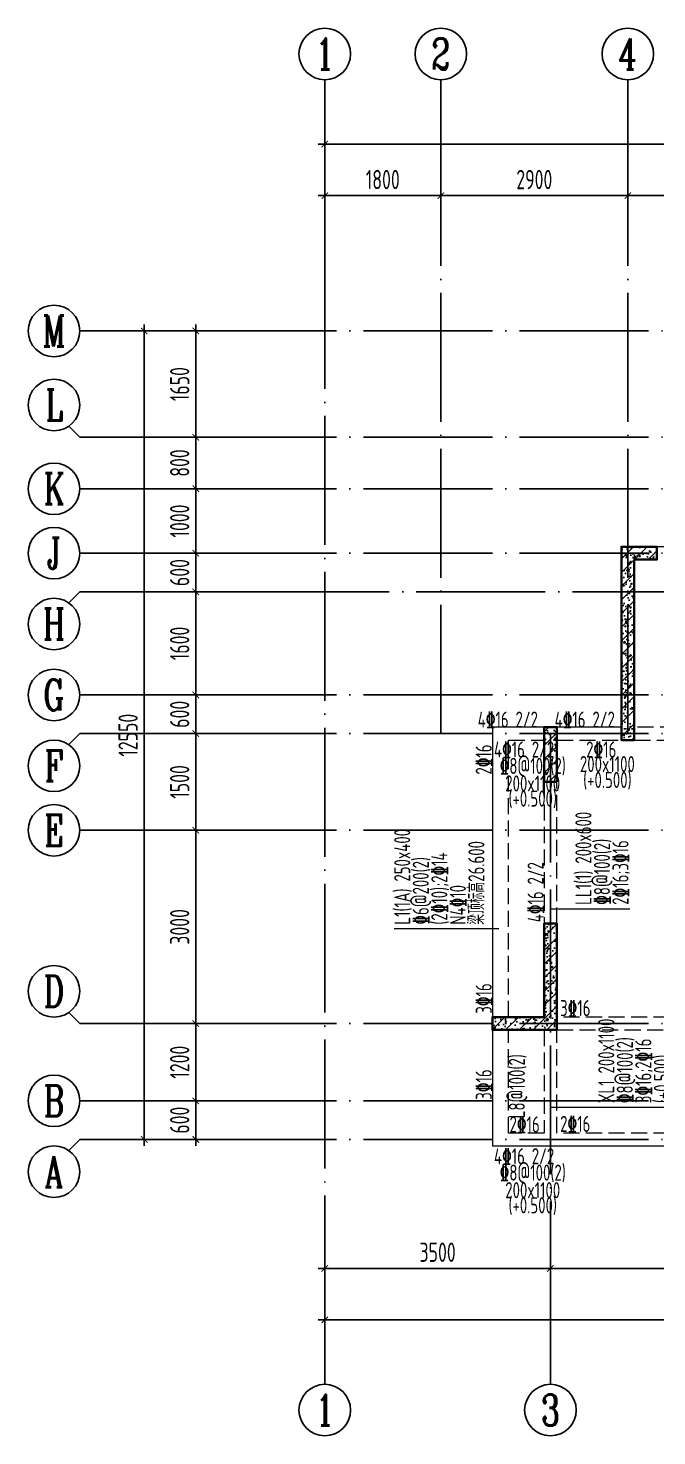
# Model space of a CAD drawing. Extents: x -1058961 to 23600, y -449123 to 2751847.
# Drawn here: x -220217 to -210467, y -331069 to -309219 of the extents above; entities that cross this region are included whole.
import ezdxf
from ezdxf.enums import TextEntityAlignment as Align

# ---------------------------------------------------------------- set-up
doc = ezdxf.new("R2010")
doc.units = 0
doc.header["$LTSCALE"] = 1000
for name, pattern in [('__DASH', [0.35, 0.25, -0.1]), ('DASH', [0.35, 0.25, -0.1]), ('DOTE', [2.42, 2, -0.2, 0.02, -0.2])]:
    doc.linetypes.add(name, pattern=pattern)
doc.layers.get('0').update_dxf_attribs({"linetype": 'CONTINUOUS'})
doc.layers.get('DEFPOINTS').update_dxf_attribs({"linetype": 'CONTINUOUS'})
for name, color, linetype in [('A-AXIS', 1, 'CONTINUOUS'), ('A-DOTE', 10, 'DOTE'), ('AXIS_NUM', 7, 'CONTINUOUS'), ('S-L主梁线', 4, 'DASH'), ('S-L梁编号', 6, 'CONTINUOUS'), ('S-L梁配筋', 7, 'CONTINUOUS'), ('S-Q墙填充', 252, 'CONTINUOUS'), ('S-Q墙实线', 6, 'CONTINUOUS'), ('S-Y一般标注', 3, 'CONTINUOUS')]:
    doc.layers.add(name, color=color, linetype=linetype)
doc.styles.add('TSSD_Axis', font='complex.shx', dxfattribs={"width": 0.7, "bigfont": 'hztxt.shx'})
doc.styles.add('TSSD_DIMENSION', font='Tssdeng.shx', dxfattribs={"width": 0.7, "bigfont": 'tssdchn.shx'})
doc.styles.add('TSSD_REIN', font='tssdeng.shx', dxfattribs={"width": 0.7, "height": 300, "bigfont": 'tssdchn.shx'})
doc.dimstyles.new('TSSD_100_100', dxfattribs={"dimtxt": 300, "dimasz": 100, "dimexe": 100, "dimexo": 250, "dimgap": 100, "dimtad": 1, "dimdec": 0, "dimzin": 0, "dimdsep": 46, "dimtxsty": 'TSSD_DIMENSION', "dimblk": 'ARCHTICK', "dimcen": 0, "dimdle": 100, "dimclrt": 7, "dimadec": 0, "dimazin": 0, "dimtfac": 1, "dimtdec": 0, "dimtix": 1, "dimtmove": 2, "dimatfit": 3, "dimldrblk": 'ARCHTICK', "dimfxl": 0, "dimtolj": 1, "dimtzin": 0, "dimarcsym": 0})
pattern_1 = [(50, (79242.38, 113232.59), (215.17805, -18.82564), [22.5, -247.5]), (355, (79242.38, 113232.6), (-41.6254, 225.6576), [18, -198]), (100.4514, (79260.31, 113231.02), (173.5528, 206.8319), [19.12206, -210.3426]), (46.1842, (79242.38, 113292.6), (320.1723, -49.6557), [33.75, -371.25]), (96.6356, (79269.06, 113288.45), (280.3988, 292.2354), [28.683, -315.5139]), (351.1842, (79242.38, 113292.6), (280.3986, 292.2356), [27, -297]), (21, (79272.38, 113277.59), (179.0721, -120.78567), [22.5, -247.5]), (326, (79272.38, 113277.6), (72.9946, 217.545), [18, -198]), (71.4514, (79287.3, 113267.52), (252.0668, 96.75915), [19.12206, -210.3426]), (37.5, (79242.38, 113232.59), (3.64796, 99.86816), [0, -195.6, 0, -201, 0, -198.75]), (7.5, (79242.38, 113232.59), (78.92086, 118.32351), [0, -114.6, 0, -191.1, 0, -75.75]), (327.5, (79175.48, 113232.59), (160.14673, -6.76646), [0, -75, 0, -234, 0, -310.5]), (317.5, (79145.48, 113232.59), (174.95585, 30.0315), [0, -97.5, 0, -155.4, 0, -220.5]), (45, (79242.38, 113232.59), (-106.066, 106.066), [])]

# ---------------------------------------------------------------- blocks, each defined once
blk = doc.blocks.new('ts_axno')
at = {"color": 0, "linetype": 'ByBlock', "lineweight": -2}
blk.add_circle((0, 0), 0.5, dxfattribs=at)
at = {"color": 0, "linetype": 'ByBlock', "lineweight": -2, "style": 'TSSD_Axis', "width": 0.7}
blk.add_attdef('A', text='', height=0.6, dxfattribs=at).set_placement((0, 0), align=Align.MIDDLE_CENTER)
blk = doc.blocks.new('_ArchTick')
at = {"color": 0, "linetype": 'ByBlock', "const_width": 0.15}
blk.add_lwpolyline([(-0.5, -0.5), (0.5, 0.5)], dxfattribs=at)
blk = doc.blocks.new('*D1062')
at = {"layer": 'DEFPOINTS', "color": 0}
for p in [(6400, 19250), (4600, 18250), (6400, 18250)]:
    blk.add_point(p, dxfattribs=at)
at = {"layer": 'S-Y一般标注', "color": 0, "lineweight": -2}
for p, q in [((4500, 19250), (6500, 19250)), ((4600, 18500), (4600, 19350)), ((6400, 18500), (6400, 19350))]:
    blk.add_line(p, q, dxfattribs=at)
at = {"layer": 'S-Y一般标注', "color": 0, "lineweight": -2, "xscale": 100, "yscale": 100, "zscale": 100, "rotation": 180}
blk.add_blockref('_ArchTick', (4600, 19250), dxfattribs=at)
at = {"layer": 'S-Y一般标注', "color": 0, "lineweight": -2, "xscale": 100, "yscale": 100, "zscale": 100}
blk.add_blockref('_ArchTick', (6400, 19250), dxfattribs=at)
at = {"layer": 'S-Y一般标注', "color": 7, "insert": (5500, 19500), "char_height": 300, "attachment_point": 5, "style": 'TSSD_DIMENSION'}
blk.add_mtext('\\A1;1800', dxfattribs=at)
blk = doc.blocks.new('*D1063')
at = {"layer": 'DEFPOINTS', "color": 0}
for p in [(9300, 19250), (6400, 18250), (9300, 18250)]:
    blk.add_point(p, dxfattribs=at)
at = {"layer": 'S-Y一般标注', "color": 0, "lineweight": -2}
for p, q in [((6300, 19250), (9400, 19250)), ((6400, 18500), (6400, 19350)), ((9300, 18500), (9300, 19350))]:
    blk.add_line(p, q, dxfattribs=at)
at = {"layer": 'S-Y一般标注', "color": 0, "lineweight": -2, "xscale": 100, "yscale": 100, "zscale": 100, "rotation": 180}
blk.add_blockref('_ArchTick', (6400, 19250), dxfattribs=at)
at = {"layer": 'S-Y一般标注', "color": 0, "lineweight": -2, "xscale": 100, "yscale": 100, "zscale": 100}
blk.add_blockref('_ArchTick', (9300, 19250), dxfattribs=at)
at = {"layer": 'S-Y一般标注', "color": 7, "insert": (7850, 19500), "char_height": 300, "attachment_point": 5, "style": 'TSSD_DIMENSION'}
blk.add_mtext('\\A1;2900', dxfattribs=at)
blk = doc.blocks.new('*D1064')
at = {"layer": 'DEFPOINTS', "color": 0}
for p in [(11100, 19250), (9300, 18250), (11100, 18250)]:
    blk.add_point(p, dxfattribs=at)
at = {"layer": 'S-Y一般标注', "color": 0, "lineweight": -2}
for p, q in [((9200, 19250), (11200, 19250)), ((9300, 18500), (9300, 19350)), ((11100, 18500), (11100, 19350))]:
    blk.add_line(p, q, dxfattribs=at)
at = {"layer": 'S-Y一般标注', "color": 0, "lineweight": -2, "xscale": 100, "yscale": 100, "zscale": 100, "rotation": 180}
blk.add_blockref('_ArchTick', (9300, 19250), dxfattribs=at)
at = {"layer": 'S-Y一般标注', "color": 0, "lineweight": -2, "xscale": 100, "yscale": 100, "zscale": 100}
blk.add_blockref('_ArchTick', (11100, 19250), dxfattribs=at)
at = {"layer": 'S-Y一般标注', "color": 7, "insert": (10200, 19500), "char_height": 300, "attachment_point": 5, "style": 'TSSD_DIMENSION'}
blk.add_mtext('\\A1;1800', dxfattribs=at)
blk = doc.blocks.new('*D1084')
at = {"layer": 'DEFPOINTS', "color": 0}
for p in [(54600, 20050), (4600, 18250), (54600, 18250)]:
    blk.add_point(p, dxfattribs=at)
at = {"layer": 'S-Y一般标注', "color": 0, "lineweight": -2}
for p, q in [((4600, 18500), (4600, 20150)), ((54600, 18500), (54600, 20150)), ((4500, 20050), (54700, 20050))]:
    blk.add_line(p, q, dxfattribs=at)
at = {"layer": 'S-Y一般标注', "color": 0, "lineweight": -2, "xscale": 100, "yscale": 100, "zscale": 100, "rotation": 180}
blk.add_blockref('_ArchTick', (4600, 20050), dxfattribs=at)
at = {"layer": 'S-Y一般标注', "color": 0, "lineweight": -2, "xscale": 100, "yscale": 100, "zscale": 100}
blk.add_blockref('_ArchTick', (54600, 20050), dxfattribs=at)
at = {"layer": 'S-Y一般标注', "color": 7, "insert": (29600, 20300), "char_height": 300, "attachment_point": 5, "style": 'TSSD_DIMENSION'}
blk.add_mtext('\\A1;50000', dxfattribs=at)
blk = doc.blocks.new('*D1085')
at = {"layer": 'DEFPOINTS', "color": 0}
for p in [(2600, 5200), (3600, 5200), (3600, 4600)]:
    blk.add_point(p, dxfattribs=at)
at = {"layer": 'S-Y一般标注', "color": 0, "lineweight": -2}
for p, q in [((2600, 5200), (2600, 5300)), ((3350, 5200), (2500, 5200)), ((2600, 4600), (2600, 5200)), ((3350, 4600), (2500, 4600)), ((2600, 4600), (2600, 4500))]:
    blk.add_line(p, q, dxfattribs=at)
at = {"layer": 'S-Y一般标注', "color": 0, "lineweight": -2, "xscale": 100, "yscale": 100, "zscale": 100}
for p, rotation in [((2600, 5200), 270), ((2600, 4600), 90)]:
    blk.add_blockref('_ArchTick', p, dxfattribs=dict(at, rotation=rotation))
at = {"layer": 'S-Y一般标注', "color": 7, "insert": (2350, 4900), "char_height": 300, "attachment_point": 5, "rotation": 90, "style": 'TSSD_DIMENSION'}
blk.add_mtext('\\A1;600', dxfattribs=at)
blk = doc.blocks.new('*D1086')
at = {"layer": 'DEFPOINTS', "color": 0}
for p in [(2600, 10900), (3600, 10900), (3600, 9400)]:
    blk.add_point(p, dxfattribs=at)
at = {"layer": 'S-Y一般标注', "color": 0, "lineweight": -2}
for p, q in [((2600, 9300), (2600, 11000)), ((3350, 10900), (2500, 10900)), ((3350, 9400), (2500, 9400))]:
    blk.add_line(p, q, dxfattribs=at)
at = {"layer": 'S-Y一般标注', "color": 0, "lineweight": -2, "xscale": 100, "yscale": 100, "zscale": 100}
for p, rotation in [((2600, 10900), 90), ((2600, 9400), 270)]:
    blk.add_blockref('_ArchTick', p, dxfattribs=dict(at, rotation=rotation))
at = {"layer": 'S-Y一般标注', "color": 7, "insert": (2350, 10150), "char_height": 300, "attachment_point": 5, "rotation": 90, "style": 'TSSD_DIMENSION'}
blk.add_mtext('\\A1;1500', dxfattribs=at)
blk = doc.blocks.new('*D1087')
at = {"layer": 'DEFPOINTS', "color": 0}
for p in [(2600, 11500), (3600, 11500), (3600, 10900)]:
    blk.add_point(p, dxfattribs=at)
at = {"layer": 'S-Y一般标注', "color": 0, "lineweight": -2}
for p, q in [((2600, 11500), (2600, 11600)), ((3350, 11500), (2500, 11500)), ((2600, 10900), (2600, 11500)), ((3350, 10900), (2500, 10900)), ((2600, 10900), (2600, 10800))]:
    blk.add_line(p, q, dxfattribs=at)
at = {"layer": 'S-Y一般标注', "color": 0, "lineweight": -2, "xscale": 100, "yscale": 100, "zscale": 100}
for p, rotation in [((2600, 11500), 270), ((2600, 10900), 90)]:
    blk.add_blockref('_ArchTick', p, dxfattribs=dict(at, rotation=rotation))
at = {"layer": 'S-Y一般标注', "color": 7, "insert": (2350, 11200), "char_height": 300, "attachment_point": 5, "rotation": 90, "style": 'TSSD_DIMENSION'}
blk.add_mtext('\\A1;600', dxfattribs=at)
blk = doc.blocks.new('*D1088')
at = {"layer": 'DEFPOINTS', "color": 0}
for p in [(2600, 13100), (3600, 13100), (3600, 11500)]:
    blk.add_point(p, dxfattribs=at)
at = {"layer": 'S-Y一般标注', "color": 0, "lineweight": -2}
for p, q in [((2600, 11400), (2600, 13200)), ((3350, 13100), (2500, 13100)), ((3350, 11500), (2500, 11500))]:
    blk.add_line(p, q, dxfattribs=at)
at = {"layer": 'S-Y一般标注', "color": 0, "lineweight": -2, "xscale": 100, "yscale": 100, "zscale": 100}
for p, rotation in [((2600, 13100), 90), ((2600, 11500), 270)]:
    blk.add_blockref('_ArchTick', p, dxfattribs=dict(at, rotation=rotation))
at = {"layer": 'S-Y一般标注', "color": 7, "insert": (2350, 12300), "char_height": 300, "attachment_point": 5, "rotation": 90, "style": 'TSSD_DIMENSION'}
blk.add_mtext('\\A1;1600', dxfattribs=at)
blk = doc.blocks.new('*D1089')
at = {"layer": 'DEFPOINTS', "color": 0}
for p in [(2600, 13700), (3600, 13700), (3600, 13100)]:
    blk.add_point(p, dxfattribs=at)
at = {"layer": 'S-Y一般标注', "color": 0, "lineweight": -2}
for p, q in [((2600, 13700), (2600, 13800)), ((3350, 13700), (2500, 13700)), ((2600, 13100), (2600, 13700)), ((3350, 13100), (2500, 13100)), ((2600, 13100), (2600, 13000))]:
    blk.add_line(p, q, dxfattribs=at)
at = {"layer": 'S-Y一般标注', "color": 0, "lineweight": -2, "xscale": 100, "yscale": 100, "zscale": 100}
for p, rotation in [((2600, 13700), 270), ((2600, 13100), 90)]:
    blk.add_blockref('_ArchTick', p, dxfattribs=dict(at, rotation=rotation))
at = {"layer": 'S-Y一般标注', "color": 7, "insert": (2350, 13400), "char_height": 300, "attachment_point": 5, "rotation": 90, "style": 'TSSD_DIMENSION'}
blk.add_mtext('\\A1;600', dxfattribs=at)
blk = doc.blocks.new('*D1090')
at = {"layer": 'DEFPOINTS', "color": 0}
for p in [(2600, 14700), (3600, 14700), (3600, 13700)]:
    blk.add_point(p, dxfattribs=at)
at = {"layer": 'S-Y一般标注', "color": 0, "lineweight": -2}
for p, q in [((3350, 14700), (2500, 14700)), ((2600, 13600), (2600, 14800)), ((3350, 13700), (2500, 13700))]:
    blk.add_line(p, q, dxfattribs=at)
at = {"layer": 'S-Y一般标注', "color": 0, "lineweight": -2, "xscale": 100, "yscale": 100, "zscale": 100}
for p, rotation in [((2600, 14700), 90), ((2600, 13700), 270)]:
    blk.add_blockref('_ArchTick', p, dxfattribs=dict(at, rotation=rotation))
at = {"layer": 'S-Y一般标注', "color": 7, "insert": (2350, 14200), "char_height": 300, "attachment_point": 5, "rotation": 90, "style": 'TSSD_DIMENSION'}
blk.add_mtext('\\A1;1000', dxfattribs=at)
blk = doc.blocks.new('*D1091')
at = {"layer": 'DEFPOINTS', "color": 0}
for p in [(1800, 17150), (3600, 17150), (3600, 4600)]:
    blk.add_point(p, dxfattribs=at)
at = {"layer": 'S-Y一般标注', "color": 0, "lineweight": -2}
for p, q in [((3350, 17150), (1700, 17150)), ((1800, 4500), (1800, 17250)), ((3350, 4600), (1700, 4600))]:
    blk.add_line(p, q, dxfattribs=at)
at = {"layer": 'S-Y一般标注', "color": 0, "lineweight": -2, "xscale": 100, "yscale": 100, "zscale": 100}
for p, rotation in [((1800, 17150), 90), ((1800, 4600), 270)]:
    blk.add_blockref('_ArchTick', p, dxfattribs=dict(at, rotation=rotation))
at = {"layer": 'S-Y一般标注', "color": 7, "insert": (1550, 10875), "char_height": 300, "attachment_point": 5, "rotation": 90, "style": 'TSSD_DIMENSION'}
blk.add_mtext('\\A1;12550', dxfattribs=at)
blk = doc.blocks.new('*D1092')
at = {"layer": 'DEFPOINTS', "color": 0}
for p in [(2600, 15500), (3600, 15500), (3600, 14700)]:
    blk.add_point(p, dxfattribs=at)
at = {"layer": 'S-Y一般标注', "color": 0, "lineweight": -2}
for p, q in [((2600, 14600), (2600, 15600)), ((3350, 15500), (2500, 15500)), ((3350, 14700), (2500, 14700))]:
    blk.add_line(p, q, dxfattribs=at)
at = {"layer": 'S-Y一般标注', "color": 0, "lineweight": -2, "xscale": 100, "yscale": 100, "zscale": 100}
for p, rotation in [((2600, 15500), 90), ((2600, 14700), 270)]:
    blk.add_blockref('_ArchTick', p, dxfattribs=dict(at, rotation=rotation))
at = {"layer": 'S-Y一般标注', "color": 7, "insert": (2350, 15100), "char_height": 300, "attachment_point": 5, "rotation": 90, "style": 'TSSD_DIMENSION'}
blk.add_mtext('\\A1;800', dxfattribs=at)
blk = doc.blocks.new('*D1093')
at = {"layer": 'DEFPOINTS', "color": 0}
for p in [(2600, 6400), (3600, 6400), (3600, 5200)]:
    blk.add_point(p, dxfattribs=at)
at = {"layer": 'S-Y一般标注', "color": 0, "lineweight": -2}
for p, q in [((3350, 6400), (2500, 6400)), ((2600, 5100), (2600, 6500)), ((3350, 5200), (2500, 5200))]:
    blk.add_line(p, q, dxfattribs=at)
at = {"layer": 'S-Y一般标注', "color": 0, "lineweight": -2, "xscale": 100, "yscale": 100, "zscale": 100}
for p, rotation in [((2600, 6400), 90), ((2600, 5200), 270)]:
    blk.add_blockref('_ArchTick', p, dxfattribs=dict(at, rotation=rotation))
at = {"layer": 'S-Y一般标注', "color": 7, "insert": (2350, 5800), "char_height": 300, "attachment_point": 5, "rotation": 90, "style": 'TSSD_DIMENSION'}
blk.add_mtext('\\A1;1200', dxfattribs=at)
blk = doc.blocks.new('*D1094')
at = {"layer": 'DEFPOINTS', "color": 0}
for p in [(2600, 9400), (3600, 9400), (3600, 6400)]:
    blk.add_point(p, dxfattribs=at)
at = {"layer": 'S-Y一般标注', "color": 0, "lineweight": -2}
for p, q in [((3350, 9400), (2500, 9400)), ((2600, 6300), (2600, 9500)), ((3350, 6400), (2500, 6400))]:
    blk.add_line(p, q, dxfattribs=at)
at = {"layer": 'S-Y一般标注', "color": 0, "lineweight": -2, "xscale": 100, "yscale": 100, "zscale": 100}
for p, rotation in [((2600, 9400), 90), ((2600, 6400), 270)]:
    blk.add_blockref('_ArchTick', p, dxfattribs=dict(at, rotation=rotation))
at = {"layer": 'S-Y一般标注', "color": 7, "insert": (2350, 7900), "char_height": 300, "attachment_point": 5, "rotation": 90, "style": 'TSSD_DIMENSION'}
blk.add_mtext('\\A1;3000', dxfattribs=at)
blk = doc.blocks.new('*D1099')
at = {"layer": 'DEFPOINTS', "color": 0}
for p in [(8100, 3600), (13900, 3600), (13900, 2600)]:
    blk.add_point(p, dxfattribs=at)
at = {"layer": 'S-Y一般标注', "color": 0, "lineweight": -2}
for p, q in [((8100, 3350), (8100, 2500)), ((13900, 3350), (13900, 2500)), ((8000, 2600), (14000, 2600))]:
    blk.add_line(p, q, dxfattribs=at)
at = {"layer": 'S-Y一般标注', "color": 0, "lineweight": -2, "xscale": 100, "yscale": 100, "zscale": 100, "rotation": 180}
blk.add_blockref('_ArchTick', (8100, 2600), dxfattribs=at)
at = {"layer": 'S-Y一般标注', "color": 0, "lineweight": -2, "xscale": 100, "yscale": 100, "zscale": 100}
blk.add_blockref('_ArchTick', (13900, 2600), dxfattribs=at)
at = {"layer": 'S-Y一般标注', "color": 7, "insert": (11000, 2850), "char_height": 300, "attachment_point": 5, "style": 'TSSD_DIMENSION'}
blk.add_mtext('\\A1;5800', dxfattribs=at)
blk = doc.blocks.new('*D1107')
at = {"layer": 'DEFPOINTS', "color": 0}
for p in [(4600, 3600), (54600, 3600), (54600, 1800)]:
    blk.add_point(p, dxfattribs=at)
at = {"layer": 'S-Y一般标注', "color": 0, "lineweight": -2}
for p, q in [((4600, 3350), (4600, 1700)), ((54600, 3350), (54600, 1700)), ((4500, 1800), (54700, 1800))]:
    blk.add_line(p, q, dxfattribs=at)
at = {"layer": 'S-Y一般标注', "color": 0, "lineweight": -2, "xscale": 100, "yscale": 100, "zscale": 100, "rotation": 180}
blk.add_blockref('_ArchTick', (4600, 1800), dxfattribs=at)
at = {"layer": 'S-Y一般标注', "color": 0, "lineweight": -2, "xscale": 100, "yscale": 100, "zscale": 100}
blk.add_blockref('_ArchTick', (54600, 1800), dxfattribs=at)
at = {"layer": 'S-Y一般标注', "color": 7, "insert": (29600, 2050), "char_height": 300, "attachment_point": 5, "style": 'TSSD_DIMENSION'}
blk.add_mtext('\\A1;50000', dxfattribs=at)
blk = doc.blocks.new('*D1109')
at = {"layer": 'DEFPOINTS', "color": 0}
for p in [(4600, 3600), (8100, 3600), (8100, 2600)]:
    blk.add_point(p, dxfattribs=at)
at = {"layer": 'S-Y一般标注', "color": 0, "lineweight": -2}
for p, q in [((4600, 3350), (4600, 2500)), ((8100, 3350), (8100, 2500)), ((4500, 2600), (8200, 2600))]:
    blk.add_line(p, q, dxfattribs=at)
at = {"layer": 'S-Y一般标注', "color": 0, "lineweight": -2, "xscale": 100, "yscale": 100, "zscale": 100, "rotation": 180}
blk.add_blockref('_ArchTick', (4600, 2600), dxfattribs=at)
at = {"layer": 'S-Y一般标注', "color": 0, "lineweight": -2, "xscale": 100, "yscale": 100, "zscale": 100}
blk.add_blockref('_ArchTick', (8100, 2600), dxfattribs=at)
at = {"layer": 'S-Y一般标注', "color": 7, "insert": (6350, 2850), "char_height": 300, "attachment_point": 5, "style": 'TSSD_DIMENSION'}
blk.add_mtext('\\A1;3500', dxfattribs=at)
blk = doc.blocks.new('*D1123')
at = {"layer": 'DEFPOINTS', "color": 0}
for p in [(2600, 17150), (3600, 17150), (3600, 15500)]:
    blk.add_point(p, dxfattribs=at)
at = {"layer": 'S-Y一般标注', "color": 0, "lineweight": -2}
for p, q in [((3350, 17150), (2500, 17150)), ((2600, 15400), (2600, 17250)), ((3350, 15500), (2500, 15500))]:
    blk.add_line(p, q, dxfattribs=at)
at = {"layer": 'S-Y一般标注', "color": 0, "lineweight": -2, "xscale": 100, "yscale": 100, "zscale": 100}
for p, rotation in [((2600, 17150), 90), ((2600, 15500), 270)]:
    blk.add_blockref('_ArchTick', p, dxfattribs=dict(at, rotation=rotation))
at = {"layer": 'S-Y一般标注', "color": 7, "insert": (2350, 16325), "char_height": 300, "attachment_point": 5, "rotation": 90, "style": 'TSSD_DIMENSION'}
blk.add_mtext('\\A1;1650', dxfattribs=at)
blk = doc.blocks.new('20210807.15294921')
at = {"layer": 'S-Q墙填充'}
h = blk.add_hatch(dxfattribs=at)
h.set_pattern_fill('ARMORED', color=252, scale=30, style=0)
h.set_pattern_definition(pattern_1)
h.paths.add_polyline_path([(63116, 65940), (63466, 65940), (63466, 66140), (62916, 66140), (62916, 63140), (63116, 63140)])
h = blk.add_hatch(dxfattribs=at)
h.set_pattern_fill('ARMORED', color=252, scale=30, style=0)
h.set_pattern_definition(pattern_1)
h.paths.add_polyline_path([(61916, 62490), (61916, 63340), (61716, 63340), (61716, 62490)])
h = blk.add_hatch(dxfattribs=at)
h.set_pattern_fill('ARMORED', color=252, scale=30, style=0)
h.set_pattern_definition(pattern_1)
h.paths.add_polyline_path([(61716, 58840), (60916, 58840), (60916, 58640), (61916, 58640), (61916, 60290), (61716, 60290)])
at = {"layer": 'S-L主梁线', "linetype": '__DASH', "lineweight": 18}
for p, q in [((64366, 66140), (63466, 66140)), ((64816, 63340), (63116, 63340)), ((61166, 58840), (61166, 63140)), ((61166, 63140), (61716, 63140)), ((61916, 63140), (62916, 63140)), ((63116, 63140), (64816, 63140)), ((61716, 62490), (61716, 60290)), ((61916, 60290), (61916, 62490)), ((67516, 58840), (61916, 58840)), ((61166, 57040), (61166, 58640)), ((61716, 58640), (61716, 57040)), ((61916, 57040), (61916, 58640)), ((61916, 58640), (67516, 58640)), ((61716, 57040), (61166, 57040)), ((67516, 57040), (61916, 57040))]:
    blk.add_line(p, q, dxfattribs=at)
at = {"layer": 'S-L主梁线', "linetype": 'ByBlock', "lineweight": 18}
for p, q in [((60916, 63340), (60916, 58840)), ((61716, 63340), (60916, 63340)), ((62916, 63340), (61916, 63340)), ((60916, 58640), (60916, 56840)), ((60916, 56840), (61816, 56840)), ((61816, 56840), (67616, 56840))]:
    blk.add_line(p, q, dxfattribs=at)
at = {"layer": 'S-Q墙实线', "lineweight": 35}
for points in [[(63116, 65940), (63466, 65940), (63466, 66140), (62916, 66140), (62916, 63140), (63116, 63140)], [(61916, 62490), (61916, 63340), (61716, 63340), (61716, 62490)], [(61716, 58840), (60916, 58840), (60916, 58640), (61916, 58640), (61916, 60290), (61716, 60290)]]:
    blk.add_lwpolyline(points, close=True, dxfattribs=at)
blk = doc.blocks.new('20210726.16395156')
at = {"layer": 'A-AXIS'}
for p, q in [((4600, 18249.9), (4600, 21049.9)), ((6400, 18249.9), (6400, 21049.9)), ((9300, 18249.9), (9300, 21049.9)), ((3600, 17150), (800, 17150)), ((800, 15500), (628.4, 15671.7)), ((3600, 15500), (800, 15500)), ((3600, 14700), (800, 14700)), ((3600, 13700), (800, 13700)), ((800, 13100.3), (628.4, 12928.7)), ((3600, 13100.3), (800, 13100.3)), ((3600, 11500), (800, 11500)), ((800, 10900), (628.4, 10728.4)), ((3600, 10900), (800, 10900)), ((3600, 9400), (800, 9400)), ((800, 6400), (628.4, 6571.7)), ((3600, 6400), (800, 6400)), ((3600, 5200), (800, 5200)), ((800, 4600), (628.4, 4428.4)), ((3600, 4600), (800, 4600)), ((4600, 3600), (4600, 800)), ((8100, 3600), (8100, 800))]:
    blk.add_line(p, q, dxfattribs=at)
at = {"layer": 'A-DOTE'}
for p, q in [((4600, 18249.9), (4600, 3600)), ((6400, 10900), (6400, 18249.9)), ((9300, 10900), (9300, 18249.9)), ((55600, 17150), (3600, 17150)), ((55600, 15500), (3600, 15500)), ((55600, 14700), (3600, 14700)), ((55600, 13700), (3600, 13700)), ((3600, 13100.3), (55600, 13100.3)), ((55600, 11500), (3600, 11500)), ((55600, 10900), (3600, 10900)), ((8100, 10900), (8100, 3600)), ((55600, 9400), (3600, 9400)), ((55600, 6400), (3600, 6400)), ((55600, 5200), (3600, 5200)), ((55600, 4600), (3600, 4600))]:
    blk.add_line(p, q, dxfattribs=at)
at = {"layer": 'A-AXIS'}
ref = blk.add_blockref('ts_axno', (4600, 21449.9), dxfattribs=dict(at, xscale=800, yscale=800, zscale=800))
ref.add_attrib('1', '1', dxfattribs={"layer": 'AXIS_NUM', "height": 480, "style": 'TSSD_Axis', "width": 0.7}).set_placement((4600, 21449.9), align=Align.MIDDLE_CENTER)
ref = blk.add_blockref('ts_axno', (6400, 21449.9), dxfattribs=dict(at, xscale=800, yscale=800, zscale=800))
ref.add_attrib('2', '2', dxfattribs={"layer": 'AXIS_NUM', "height": 480, "style": 'TSSD_Axis', "width": 0.7}).set_placement((6400, 21449.9), align=Align.MIDDLE_CENTER)
ref = blk.add_blockref('ts_axno', (9300, 21449.9), dxfattribs=dict(at, xscale=800, yscale=800, zscale=800))
ref.add_attrib('3', '4', dxfattribs={"layer": 'AXIS_NUM', "height": 480, "style": 'TSSD_Axis', "width": 0.7}).set_placement((9300, 21449.9), align=Align.MIDDLE_CENTER)
ref = blk.add_blockref('ts_axno', (400, 17150), dxfattribs=dict(at, xscale=800, yscale=800, zscale=800))
ref.add_attrib('G', 'M', dxfattribs={"layer": 'AXIS_NUM', "height": 480, "style": 'TSSD_Axis', "width": 0.7}).set_placement((400, 17150), align=Align.MIDDLE_CENTER)
ref = blk.add_blockref('ts_axno', (400, 16000), dxfattribs=dict(at, xscale=800, yscale=800, zscale=800))
ref.add_attrib('G', 'L', dxfattribs={"layer": 'AXIS_NUM', "height": 480, "style": 'TSSD_Axis', "width": 0.7}).set_placement((400, 16000), align=Align.MIDDLE_CENTER)
ref = blk.add_blockref('ts_axno', (400, 14700), dxfattribs=dict(at, xscale=800, yscale=800, zscale=800))
ref.add_attrib('G', 'K', dxfattribs={"layer": 'AXIS_NUM', "height": 480, "style": 'TSSD_Axis', "width": 0.7}).set_placement((400, 14700), align=Align.MIDDLE_CENTER)
ref = blk.add_blockref('ts_axno', (400, 13700), dxfattribs=dict(at, xscale=800, yscale=800, zscale=800))
ref.add_attrib('G', 'J', dxfattribs={"layer": 'AXIS_NUM', "height": 480, "style": 'TSSD_Axis', "width": 0.7}).set_placement((400, 13700), align=Align.MIDDLE_CENTER)
ref = blk.add_blockref('ts_axno', (400, 12600.3), dxfattribs=dict(at, xscale=800, yscale=800, zscale=800))
ref.add_attrib('C', 'H', dxfattribs={"layer": 'AXIS_NUM', "height": 480, "style": 'TSSD_Axis', "width": 0.7}).set_placement((400, 12600.3), align=Align.MIDDLE_CENTER)
ref = blk.add_blockref('ts_axno', (400, 11500), dxfattribs=dict(at, xscale=800, yscale=800, zscale=800))
ref.add_attrib('D', 'G', dxfattribs={"layer": 'AXIS_NUM', "height": 480, "style": 'TSSD_Axis', "width": 0.7}).set_placement((400, 11500), align=Align.MIDDLE_CENTER)
ref = blk.add_blockref('ts_axno', (400, 10400), dxfattribs=dict(at, xscale=800, yscale=800, zscale=800))
ref.add_attrib('C', 'F', dxfattribs={"layer": 'AXIS_NUM', "height": 480, "style": 'TSSD_Axis', "width": 0.7}).set_placement((400, 10400), align=Align.MIDDLE_CENTER)
ref = blk.add_blockref('ts_axno', (400, 9400), dxfattribs=dict(at, xscale=800, yscale=800, zscale=800))
ref.add_attrib('B', 'E', dxfattribs={"layer": 'AXIS_NUM', "height": 480, "style": 'TSSD_Axis', "width": 0.7}).set_placement((400, 9400), align=Align.MIDDLE_CENTER)
ref = blk.add_blockref('ts_axno', (400, 6900), dxfattribs=dict(at, xscale=800, yscale=800, zscale=800, rotation=180))
ref.add_attrib('C', 'D', dxfattribs={"layer": 'AXIS_NUM', "height": 480, "style": 'TSSD_Axis', "width": 0.7}).set_placement((400, 6900), align=Align.MIDDLE_CENTER)
ref = blk.add_blockref('ts_axno', (400, 5200), dxfattribs=dict(at, xscale=800, yscale=800, zscale=800))
ref.add_attrib('A', 'B', dxfattribs={"layer": 'AXIS_NUM', "height": 480, "style": 'TSSD_Axis', "width": 0.7}).set_placement((400, 5200), align=Align.MIDDLE_CENTER)
ref = blk.add_blockref('ts_axno', (400, 4100), dxfattribs=dict(at, xscale=800, yscale=800, zscale=800))
ref.add_attrib('F', 'A', dxfattribs={"layer": 'AXIS_NUM', "height": 480, "style": 'TSSD_Axis', "width": 0.7}).set_placement((400, 4100), align=Align.MIDDLE_CENTER)
ref = blk.add_blockref('ts_axno', (4600, 400), dxfattribs=dict(at, xscale=-800, yscale=800, zscale=800, rotation=180))
ref.add_attrib('1', '1', dxfattribs={"layer": 'AXIS_NUM', "height": 480, "style": 'TSSD_Axis', "width": 0.7}).set_placement((4600, 400), align=Align.MIDDLE_CENTER)
ref = blk.add_blockref('ts_axno', (8100, 400), dxfattribs=dict(at, xscale=-800, yscale=800, zscale=800, rotation=180))
ref.add_attrib('2', '3', dxfattribs={"layer": 'AXIS_NUM', "height": 480, "style": 'TSSD_Axis', "width": 0.7}).set_placement((8100, 400), align=Align.MIDDLE_CENTER)
at = {"layer": 'S-Y一般标注'}
for base, p1, p2, picture, middle in [((54600, 20049.9), (4600, 18249.9), (54600, 18249.9), '*D1084', (29600, 20299.9)), ((6400, 19249.9), (4600, 18249.9), (6400, 18249.9), '*D1062', (5500, 19499.9)), ((9300, 19249.9), (6400, 18249.9), (9300, 18249.9), '*D1063', (7850, 19499.9)), ((11100, 19249.9), (9300, 18249.9), (11100, 18249.9), '*D1064', (10200, 19499.9)), ((54600, 1800), (4600, 3600), (54600, 3600), '*D1107', (29600, 2050)), ((8100, 2600), (4600, 3600), (8100, 3600), '*D1109', (6350, 2850)), ((13900, 2600), (8100, 3600), (13900, 3600), '*D1099', (11000, 2850))]:
    dim = blk.add_linear_dim(base=base, p1=p1, p2=p2, dimstyle='TSSD_100_100', dxfattribs=at)
    dim.commit()
    dim.dimension.update_dxf_attribs({"geometry": picture, "text_midpoint": middle})
for base, p1, p2, picture, middle in [((1800, 17150), (3600, 4600), (3600, 17150), '*D1091', (1550, 10875)), ((2600, 17150), (3600, 15500), (3600, 17150), '*D1123', (2350, 16325)), ((2600, 15500), (3600, 14700), (3600, 15500), '*D1092', (2350, 15100)), ((2600, 14700), (3600, 13700), (3600, 14700), '*D1090', (2350, 14200)), ((2600, 13700), (3600, 13100.3), (3600, 13700), '*D1089', (2350, 13400.2)), ((2600, 13100.3), (3600, 11500), (3600, 13100.3), '*D1088', (2350, 12300.2)), ((2600, 11500), (3600, 10900), (3600, 11500), '*D1087', (2350, 11200)), ((2600, 10900), (3600, 9400), (3600, 10900), '*D1086', (2350, 10150)), ((2600, 9400), (3600, 6400), (3600, 9400), '*D1094', (2350, 7900)), ((2600, 6400), (3600, 5200), (3600, 6400), '*D1093', (2350, 5800)), ((2600, 5200), (3600, 4600), (3600, 5200), '*D1085', (2350, 4900))]:
    dim = blk.add_linear_dim(base=base, p1=p1, p2=p2, angle=90, dimstyle='TSSD_100_100', dxfattribs=at)
    dim.commit()
    dim.dimension.update_dxf_attribs({"geometry": picture, "text_midpoint": middle})

msp = doc.modelspace()

# ---------------------------------------------------------------- linework, layer by layer
at = {"layer": 'S-L梁编号', "lineweight": 18}
for p, q in [((-212116.87, -322888.32), (-210886.32, -322888.32)), ((-212916.88, -323196.88), (-214540.2, -323196.88)), ((-212116.87, -325966.99), (-209994.81, -325966.99))]:
    msp.add_line(p, q, dxfattribs=at)

# ---------------------------------------------------------------- block references
at = {"layer": 'A-DOTE'}
msp.add_blockref('20210726.16395156', (-220216.88, -331068.59), dxfattribs=at)
at = {"layer": 'S-Q墙填充'}
msp.add_blockref('20210807.15294921', (-273932.52, -383408.09), dxfattribs=at)

# ---------------------------------------------------------------- texts
at = {"layer": 'S-L梁编号', "color": 6, "style": 'TSSD_REIN', "width": 0.7}
for s, p in [('LL1(1) 200x600', (-211480.55, -322825.82)), ('L1(1A) 250x400', (-214290.2, -323134.38)), ('XL1 200x1100', (-211125.58, -325904.49))]:
    msp.add_text(s, height=250, rotation=90, dxfattribs=at).set_placement(p)
at = {"layer": 'S-L梁配筋', "color": 7, "style": 'TSSD_REIN', "width": 0.7}
for s, p in [('4%%13216 2/2', (-213244.85, -320075.77)), ('4%%13216 2/2', (-212051.73, -320075.77)), ('3%%13216', (-211966.87, -324553.64)), ('2%%13216', (-212751.14, -326360.81)), ('2%%13216', (-211966.87, -326351.58))]:
    msp.add_text(s, height=250, dxfattribs=at).set_placement(p)
at = {"layer": 'S-L梁配筋', "color": 1, "style": 'TSSD_REIN', "width": 0.7}
for s, p in [('4%%13216 2/2', (-212992.53, -320540.71)), ('2%%13216', (-211563.15, -320540.71)), ('4%%13216 2/2', (-212992.53, -326853.8))]:
    msp.add_text(s, height=250, dxfattribs=at).set_placement(p)
at = {"layer": 'S-L梁配筋', "color": 7, "style": 'TSSD_REIN', "width": 0.7}
for s, p in [('2%%13216', (-213025.98, -320805.28)), ('梁顶标高26.600', (-213140.2, -323134.38)), ('%%1328@100(2)', (-211193.05, -322825.82)), ('2%%13216;3%%13216', (-210905.55, -322825.82)), ('(2%%13210);2%%13214', (-213715.2, -323134.38)), ('%%1326@200(2)', (-214002.7, -323134.38)), ('4%%13216 2/2', (-212222.24, -323097.04)), ('N4%%13210', (-213427.7, -323134.38)), ('3%%13216', (-213025.98, -324515.95)), ('%%1328@100(2)', (-210838.08, -325904.49)), ('L8@100(2)', (-212512.34, -326140.07)), ('3%%13216;2%%13216', (-210550.58, -325904.49)), ('(+0.500)', (-210263.08, -325904.49)), ('3%%13216', (-213025.98, -325852.1))]:
    msp.add_text(s, height=250, rotation=90, dxfattribs=at).set_placement(p)
for s, p in [('%%1328@100(2)', (-212391.68, -320794.55)), ('200x1100', (-211233.85, -320765.85)), ('(+0.500)', (-211233.85, -321012.9)), ('200x1100', (-212391.68, -321067.13)), ('(+0.500)', (-212391.68, -321302.12)), ('%%1328@100(2)', (-212391.68, -327107.63)), ('200x1100', (-212391.68, -327380.21)), ('(+0.500)', (-212391.68, -327615.21))]:
    msp.add_text(s, height=250, dxfattribs=at).set_placement(p, align=Align.CENTER)

doc.saveas('drawing.dxf')
